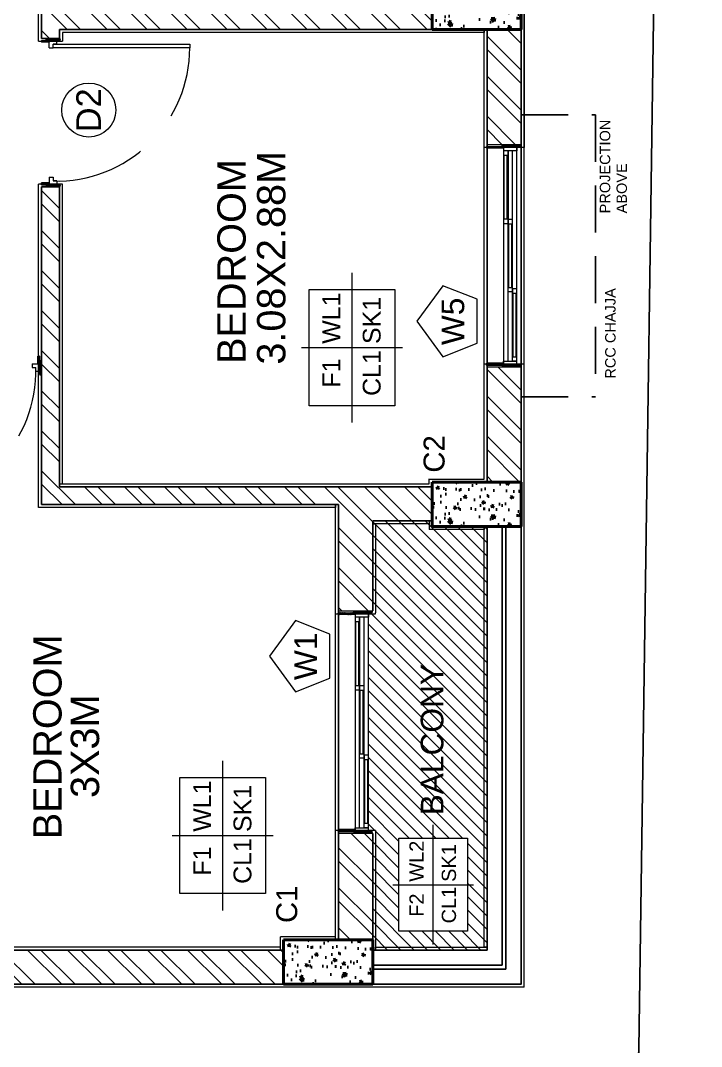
# Model space of a CAD drawing. Header units: metres. Extents: x 15463 to 32022, y 1223 to 33962.
# Drawn here: x 29502.24 to 29506.82, y 4099.91 to 4106.82 of the extents above; entities that cross this region are included whole.
import ezdxf

# ---------------------------------------------------------------- set-up
doc = ezdxf.new("R2010")
doc.units = ezdxf.units.M
doc.header["$LTSCALE"] = 0.1
for name, pattern in [('DASHDOTX2', [50.8, 25.4, -12.7, 0, -12.7]), ('DASHED2', [9.525, 6.35, -3.175]), ('HIDDEN2', [4.7625, 3.175, -1.5875])]:
    doc.linetypes.add(name, pattern=pattern)
for name, color, linetype, lineweight in [('CENTERLINE', 251, 'DASHDOTX2', 15), ('COLUMN', 7, 'Continuous', 40), ('DOOR', 7, 'Continuous', 20), ('HATCH', 250, 'Continuous', 13), ('LEVEL', 251, 'Continuous', 13), ('NAMES', 252, 'Continuous', 15), ('PLASTER', 252, 'Continuous', 15)]:
    doc.layers.add(name, color=color, linetype=linetype, lineweight=lineweight)
doc.styles.get("Standard").update_dxf_attribs({"font": 'arial.ttf'})

msp = doc.modelspace()

# ---------------------------------------------------------------- hatches: boundary and pattern name
h = msp.add_hatch()
h.set_pattern_fill('ANSI31', color=256, scale=0.002, angle=90)
h.set_pattern_definition([(135, (29578.6923925, 3905.747725), (-0.00449012806, -0.00449012806), [])])
h.paths.add_polyline_path([(29502.5003, 4105.7095, -1), (29502.5003, 4105.6975), (29502.4093, 4105.6975), (29502.4093, 4105.7095)])
h.paths.add_polyline_path([(29502.4311, 4105.7215), (29502.4311, 4105.7095), (29502.4093, 4105.7095), (29502.3792, 4105.7095), (29502.3792, 4105.7215)])
h.paths.add_polyline_path([(29502.5003, 4106.6927, -1), (29502.5003, 4106.6807), (29502.4093, 4106.6807), (29502.4093, 4106.6927)])
h.paths.add_polyline_path([(29502.4311, 4106.6807), (29502.4311, 4106.6687), (29502.3792, 4106.6687), (29502.3792, 4106.6807)])
h = msp.add_hatch()
h.set_pattern_fill('ANSI31', color=256, scale=0.002, angle=180)
h.set_pattern_definition([(225, (29702.326575, 4180.868247), (0.00449012806, -0.00449012806), [])])
h.paths.add_polyline_path([(29502.3648, 4104.434, 1), (29502.3768, 4104.434), (29502.3768, 4104.525), (29502.3648, 4104.525)])
h.paths.add_polyline_path([(29502.3528, 4104.5032), (29502.3648, 4104.5032), (29502.3648, 4104.525), (29502.3648, 4104.555), (29502.3528, 4104.555)])
h.paths.add_polyline_path([(29501.3816, 4104.434, 1), (29501.3936, 4104.434), (29501.3936, 4104.525), (29501.3816, 4104.525)])
h.paths.add_polyline_path([(29501.3936, 4104.5032), (29501.4056, 4104.5032), (29501.4056, 4104.555), (29501.3936, 4104.555)])
at = {"layer": 'COLUMN'}
h = msp.add_hatch(dxfattribs=at)
h.set_pattern_fill('AR-CONC', color=256, scale=0.001, angle=90)
h.set_pattern_definition([(140, (29523.85359, 4034.67909), (0.0159391, 0.18218467), [0.01905, -0.20955]), (85, (29523.85359, 4034.67909), (-0.19105685, -0.0352434), [0.01524, -0.1676406]), (190.45144, (29523.85492, 4034.69427), (-0.17511775, 0.14694125), [0.01619, -0.17809024]), (136.1842, (29523.80279, 4034.67909), (0.0420423, 0.27107904), [0.028575, -0.314325]), (186.63556, (29523.8063, 4034.70168), (-0.2474261, 0.2374041), [0.024285, -0.2671356]), (81.18415, (29523.8028, 4034.6791), (-0.2474261, 0.2374041), [0.02286, -0.2514597]), (111, (29523.81549, 4034.70449), (0.1022652, 0.1516144), [0.01905, -0.20955]), (56, (29523.81549, 4034.70449), (-0.18418797, 0.06180203), [0.01524, -0.16764]), (161.45145, (29523.82401, 4034.71712), (-0.08192277, 0.2134164), [0.01619, -0.17808994]), (127.5, (29523.85359, 4034.67909), (-0.08455504, 0.003088603), [0, -0.165608, 0, -0.17018, 0, -0.168275]), (97.5, (29523.85359, 4034.67909), (-0.10018057, 0.06681966), [0, -0.097028, 0, -0.161798, 0, -0.064135]), (57.5, (29523.85359, 4034.622445), (0.005728744, 0.135590595), [0, -0.0635, 0, -0.19812, 0, -0.26289]), (47.5, (29523.85359, 4034.59704), (-0.0254265, 0.14812918), [0, -0.08255, 0, -0.131572, 0, -0.18669])])
h.paths.add_polyline_path([(29505.0092, 4107.0552), (29505.0092, 4106.7552), (29505.6092, 4106.7552), (29505.6092, 4107.0552)])
h = msp.add_hatch(dxfattribs=at)
h.set_pattern_fill('AR-CONC', color=256, scale=0.001, angle=90)
h.set_pattern_definition([(140, (29523.85359, 4031.33066), (0.0159391, 0.18218467), [0.01905, -0.20955]), (85, (29523.85359, 4031.33066), (-0.19105685, -0.0352434), [0.01524, -0.1676406]), (190.45144, (29523.85492, 4031.34584), (-0.17511775, 0.14694125), [0.01619, -0.17809024]), (136.1842, (29523.80279, 4031.33066), (0.0420423, 0.27107904), [0.028575, -0.314325]), (186.63556, (29523.8063, 4031.35325), (-0.2474261, 0.2374041), [0.024285, -0.2671356]), (81.18415, (29523.8028, 4031.33066), (-0.2474261, 0.2374041), [0.02286, -0.2514597]), (111, (29523.81549, 4031.35606), (0.1022652, 0.1516144), [0.01905, -0.20955]), (56, (29523.81549, 4031.35606), (-0.18418797, 0.06180203), [0.01524, -0.16764]), (161.45145, (29523.82401, 4031.3687), (-0.08192277, 0.2134164), [0.01619, -0.17808994]), (127.5, (29523.85359, 4031.33066), (-0.08455504, 0.003088603), [0, -0.165608, 0, -0.17018, 0, -0.168275]), (97.5, (29523.85359, 4031.33066), (-0.10018057, 0.06681966), [0, -0.097028, 0, -0.161798, 0, -0.064135]), (57.5, (29523.85359, 4031.27402), (0.005728744, 0.135590595), [0, -0.0635, 0, -0.19812, 0, -0.26289]), (47.5, (29523.85359, 4031.24862), (-0.0254265, 0.14812918), [0, -0.08255, 0, -0.131572, 0, -0.18669])])
h.paths.add_polyline_path([(29505.0092, 4103.7068), (29505.0092, 4103.4068), (29505.6092, 4103.4068), (29505.6092, 4103.7068)])
h = msp.add_hatch(dxfattribs=at)
h.set_pattern_fill('AR-CONC', color=256, scale=0.001, angle=90)
h.set_pattern_definition([(140, (29522.85359, 4028.24909), (0.0159391, 0.18218467), [0.01905, -0.20955]), (85, (29522.85359, 4028.24909), (-0.19105685, -0.0352434), [0.01524, -0.1676406]), (190.45144, (29522.85492, 4028.26427), (-0.17511775, 0.14694125), [0.01619, -0.17809024]), (136.1842, (29522.80279, 4028.24909), (0.0420423, 0.27107904), [0.028575, -0.314325]), (186.63556, (29522.8063, 4028.27168), (-0.2474261, 0.2374041), [0.024285, -0.2671356]), (81.18415, (29522.8028, 4028.2491), (-0.2474261, 0.2374041), [0.02286, -0.2514597]), (111, (29522.81549, 4028.27449), (0.1022652, 0.1516144), [0.01905, -0.20955]), (56, (29522.81549, 4028.27449), (-0.18418797, 0.06180203), [0.01524, -0.16764]), (161.45145, (29522.82401, 4028.28712), (-0.08192277, 0.2134164), [0.01619, -0.17808994]), (127.5, (29522.85359, 4028.24909), (-0.08455504, 0.003088603), [0, -0.165608, 0, -0.17018, 0, -0.168275]), (97.5, (29522.85359, 4028.24909), (-0.10018057, 0.06681966), [0, -0.097028, 0, -0.161798, 0, -0.064135]), (57.5, (29522.85359, 4028.192445), (0.005728744, 0.135590595), [0, -0.0635, 0, -0.19812, 0, -0.26289]), (47.5, (29522.85359, 4028.16704), (-0.0254265, 0.14812918), [0, -0.08255, 0, -0.131572, 0, -0.18669])])
h.paths.add_polyline_path([(29504.6092, 4100.6252), (29504.0092, 4100.6252), (29504.0092, 4100.3252), (29504.6092, 4100.3252)])
at = {"layer": 'DOOR'}
h = msp.add_hatch(dxfattribs=at)
h.set_pattern_fill('ANSI31', color=256, scale=0.001, angle=90)
h.set_pattern_definition([(135, (29584.855609, 3943.5580482), (-0.00224506403, -0.00224506403), [])])
h.paths.add_polyline_path([(29505.6021, 4104.4952, -1), (29505.6021, 4104.4832), (29505.4816, 4104.4832), (29505.4816, 4104.4952)])
h.paths.add_polyline_path([(29505.4908, 4104.5072), (29505.4908, 4104.4952), (29505.3794, 4104.4952, -1), (29505.3794, 4104.5072)])
h.paths.add_polyline_path([(29505.6021, 4105.9789, -1), (29505.6021, 4105.9669), (29505.4816, 4105.9669), (29505.4816, 4105.9789)])
h.paths.add_polyline_path([(29505.4908, 4105.9669), (29505.4908, 4105.9549), (29505.3794, 4105.9549, -1), (29505.3794, 4105.9669)])
h = msp.add_hatch(dxfattribs=at)
h.set_pattern_fill('ANSI31', color=256, scale=0.001, angle=90)
h.set_pattern_definition([(135, (29583.855609, 3940.4172617), (-0.00224506403, -0.00224506403), [])])
h.paths.add_polyline_path([(29504.6021, 4101.3544, -1), (29504.6021, 4101.3424), (29504.4816, 4101.3424), (29504.4816, 4101.3544)])
h.paths.add_polyline_path([(29504.4908, 4101.3664), (29504.4908, 4101.3544), (29504.3794, 4101.3544, -1), (29504.3794, 4101.3664)])
h.paths.add_polyline_path([(29504.6021, 4102.8381, -1), (29504.6021, 4102.8261), (29504.4816, 4102.8261), (29504.4816, 4102.8381)])
h.paths.add_polyline_path([(29504.4908, 4102.8261), (29504.4908, 4102.8141), (29504.3794, 4102.8141, -1), (29504.3794, 4102.8261)])
at = {"layer": 'HATCH'}
h = msp.add_hatch(dxfattribs=at)
h.set_pattern_fill('ANSI32', color=256, scale=0.02, angle=90)
h.set_pattern_definition([(135, (29569.4144, 3572.19952), (-0.13470384, -0.13470384), []), (135, (29569.4144, 3572.28933), (-0.13470384, -0.13470384), [])])
h.paths.add_polyline_path([(29495.1129, 4107.7806), (29495.1129, 4107.5506), (29499.4592, 4107.5506), (29499.4592, 4107.7806)])
h.paths.add_polyline_path([(29499.8292, 4107.5506), (29499.8292, 4100.6252), (29500.0592, 4100.6252), (29500.0592, 4102.7552), (29500.3592, 4102.7552), (29500.3592, 4102.9852), (29500.0592, 4102.9852), (29500.0592, 4104.3252), (29500.3592, 4104.3252), (29500.3592, 4104.5552), (29500.0592, 4104.5552), (29500.0592, 4106.7552), (29500.42, 4106.7552), (29501.2592, 4106.755), (29501.2592, 4106.6855), (29501.3792, 4106.6855), (29501.3792, 4106.875), (29500.0592, 4106.8752), (29500.0592, 4107.5506)])
h.paths.add_polyline_path([(29501.2592, 4105.8855), (29501.2592, 4104.555), (29500.9592, 4104.5551), (29500.9592, 4104.3251), (29501.1492, 4104.3251), (29501.1492, 4102.9852), (29500.9592, 4102.9852), (29500.9592, 4102.7552), (29501.2592, 4102.7552), (29501.2594, 4102.6849), (29501.3792, 4102.6849), (29501.3792, 4105.8855), (29501.2664, 4105.8855)], flags=17)
h.paths.add_polyline_path([(29502.4992, 4103.6752), (29502.4992, 4105.6951), (29502.3792, 4105.6951), (29502.3792, 4103.5552), (29504.3792, 4103.5552), (29504.3792, 4102.8402), (29504.6092, 4102.8402), (29504.6092, 4103.4452), (29505.0092, 4103.4452), (29505.0092, 4103.6752)])
h.paths.add_polyline_path([(29505.3792, 4104.481), (29505.3792, 4103.7068), (29505.6092, 4103.7068), (29505.6092, 4104.481)])
h.paths.add_polyline_path([(29505.3792, 4106.7552), (29505.3792, 4105.981), (29505.6092, 4105.981), (29505.6092, 4106.7552)])
h.paths.add_polyline_path([(29502.4992, 4106.8752), (29502.4992, 4107.2752), (29502.4992, 4107.3724), (29502.3792, 4107.3724), (29502.3792, 4106.7552), (29502.3792, 4106.6951), (29502.4992, 4106.6951), (29502.4992, 4106.7251), (29502.4992, 4106.7552), (29502.5432, 4106.7552), (29505.0092, 4106.7552), (29505.0092, 4106.8752)])
h.paths.add_polyline_path([(29505.3792, 4107.5942), (29505.3792, 4107.0552), (29505.6092, 4107.0552), (29505.6092, 4107.5942)])
h.paths.add_polyline_path([(29505.3792, 4109.3652), (29504.6092, 4109.3652), (29504.6092, 4109.8878), (29504.3792, 4109.8878), (29504.3792, 4109.2552), (29502.3792, 4109.2552), (29502.3792, 4108.3724), (29502.4992, 4108.3724), (29502.4992, 4109.1352), (29504.3792, 4109.1352), (29505.3792, 4109.1352), (29505.3792, 4108.5963), (29505.6092, 4108.5963), (29505.6092, 4109.2552), (29505.6092, 4109.3652)])
h.paths.add_polyline_path([(29504.3792, 4101.3402), (29504.3792, 4100.6252), (29504.6092, 4100.6252), (29504.6092, 4101.3402)])
h.paths.add_polyline_path([(29501.3792, 4100.5552), (29501.3792, 4101.8849), (29501.2664, 4101.8849), (29501.2592, 4100.5552), (29500.4292, 4100.5552), (29500.4292, 4100.3252), (29504.0092, 4100.3252), (29504.0092, 4100.5552)])
h.paths.add_polyline_path([(29499.8292, 4110.5106), (29499.8292, 4107.8506), (29500.0592, 4107.8506), (29500.0592, 4110.5106)])
h.paths.add_polyline_path([(29499.8292, 4111.6554), (29499.8292, 4111.1106), (29500.0592, 4111.1106), (29500.0592, 4111.6554)])
h.paths.add_polyline_path([(29504.6092, 4112.9852), (29504.6092, 4112.7555), (29505.6092, 4112.7555), (29505.6092, 4112.9852)])
h.paths.add_polyline_path([(29502.4992, 4116.6055), (29502.4992, 4117.3683), (29502.3792, 4117.3683), (29502.3792, 4116.4855), (29504.3792, 4116.4855), (29504.3792, 4115.8529), (29504.6092, 4115.8529), (29504.6092, 4116.3755), (29505.0092, 4116.3755), (29505.0092, 4116.6055), (29504.3792, 4116.6055)])
h.paths.add_polyline_path([(29504.3792, 4113.6529), (29504.3792, 4113.0203), (29504.6092, 4113.0203), (29504.6092, 4113.6529)])
h.paths.add_polyline_path([(29504.3792, 4112.7203), (29504.3792, 4112.0878), (29504.6092, 4112.0878), (29504.6092, 4112.7203)])
h.paths.add_polyline_path([(29499.8292, 4112.9854), (29499.8292, 4112.7554), (29500.0592, 4112.7554), (29504.0092, 4112.7552), (29504.0092, 4112.9855)])
h.paths.add_polyline_path([(29499.8292, 4118.4207), (29499.8292, 4115.232), (29500.0592, 4115.232), (29500.0592, 4118.4207)])
h.paths.add_polyline_path([(29499.8292, 4114.632), (29499.8292, 4114.0854), (29500.0592, 4114.0854), (29500.0592, 4114.632)])
at = {"layer": 'LEVEL'}
h = msp.add_hatch(dxfattribs=at)
h.set_pattern_fill('ANSI31', color=256, scale=0.02, angle=90)
h.set_pattern_definition([(135, (29569.414394, 3572.19952), (-0.0449012806, -0.0449012806), [])])
h.paths.add_polyline_path([(29488.2785, 4112.7406), (29488.2785, 4109.3807), (29488.6485, 4109.3807), (29489.0485, 4109.3807), (29489.0485, 4109.9098), (29489.0769, 4109.9098), (29489.0769, 4112.0816), (29489.0643, 4112.0816), (29489.0555, 4112.0816, -1), (29489.0555, 4112.0936), (29489.0485, 4112.0957), (29489.0485, 4112.7406)])
h.paths.add_polyline_path([(29488.8582, 4110.274), (29488.8582, 4109.6478), (29488.3966, 4109.6478), (29488.3966, 4110.274)], flags=16)
h.paths.add_polyline_path([(29488.2785, 4116.3606), (29488.2785, 4113.0007), (29489.0485, 4113.0007), (29489.0485, 4113.0207), (29489.0485, 4113.6456), (29489.0555, 4113.6478, -1), (29489.0555, 4113.6598), (29489.0769, 4113.6598), (29489.0769, 4115.8315), (29489.0555, 4115.8315, -1), (29489.0555, 4115.8435), (29489.0485, 4115.8456), (29489.0485, 4116.3606)])
h.paths.add_polyline_path([(29488.8526, 4113.934), (29488.8526, 4113.3077), (29488.391, 4113.3077), (29488.391, 4113.934)], flags=16)
h.paths.add_polyline_path([(29505.0092, 4103.4068), (29505.0092, 4103.4452), (29504.6092, 4103.4452), (29504.6092, 4102.8402), (29504.6021, 4102.8381, -1), (29504.6021, 4102.8261), (29504.5808, 4102.8261), (29504.5808, 4102.7961), (29504.5808, 4101.3544), (29504.6021, 4101.3544, -1), (29504.6021, 4101.3424), (29504.6092, 4101.3402), (29504.6092, 4100.5552), (29505.3792, 4100.5552), (29505.3792, 4103.4068)])
h.paths.add_polyline_path([(29505.2472, 4101.3086), (29505.2472, 4100.6823), (29504.7856, 4100.6823), (29504.7856, 4101.3086)], flags=16)
h.paths.add_polyline_path([(29504.6092, 4112.7555), (29504.6092, 4112.7203), (29504.6092, 4112.0878), (29504.6021, 4112.0856, -1), (29504.6021, 4112.0736), (29504.5808, 4112.0736), (29504.5808, 4109.9019), (29504.6021, 4109.9019, -0.414214), (29504.6081, 4109.8959), (29504.6092, 4109.9603), (29504.6092, 4109.3652), (29505.3792, 4109.3652), (29505.3792, 4112.7555)])
h.paths.add_polyline_path([(29505.2419, 4110.1777), (29505.2419, 4109.5514), (29504.7803, 4109.5514), (29504.7803, 4110.1777)], flags=16)
h.paths.add_polyline_path([(29505.0092, 4116.3755), (29504.6092, 4116.3755), (29504.6092, 4115.8529), (29504.6021, 4115.8508, -1), (29504.6021, 4115.8388), (29504.5808, 4115.8388), (29504.5808, 4113.667), (29504.6021, 4113.667, -1), (29504.6021, 4113.655), (29504.6092, 4113.6529), (29504.6092, 4112.9852), (29505.3792, 4112.9852), (29505.3792, 4116.3755)])
h.paths.add_polyline_path([(29505.253, 4113.8679), (29505.253, 4113.2416), (29504.7914, 4113.2416), (29504.7914, 4113.8679)], flags=16)
h.paths.add_polyline_path([(29504.6092, 4125.1855), (29504.6092, 4125.1155), (29504.6092, 4124.4005), (29504.6021, 4124.3983, -1), (29504.6021, 4124.3863), (29504.5808, 4124.3863), (29504.5808, 4122.9146), (29504.5934, 4122.9146), (29504.6021, 4122.9146, -1), (29504.6021, 4122.9026), (29504.6092, 4122.9005), (29504.6092, 4122.2955), (29505.0092, 4122.2955), (29505.0092, 4122.3356), (29505.3792, 4122.3356), (29505.3792, 4125.1855)])
h.paths.add_polyline_path([(29505.2257, 4123.1029), (29505.2257, 4122.4766), (29504.7641, 4122.4766), (29504.7641, 4123.1029)], flags=16)
h.paths.add_polyline_path([(29505.1754, 4122.7839), (29505.1754, 4123.0876), (29505.0263, 4123.0876), (29505.0263, 4122.7839)], flags=8)
h.paths.add_polyline_path([(29505.1754, 4122.5044), (29505.1754, 4122.8006), (29505.0263, 4122.8006), (29505.0263, 4122.5044)], flags=8)
h.paths.add_polyline_path([(29504.9556, 4122.7858), (29504.9556, 4123.1103), (29504.8108, 4123.1103), (29504.8108, 4122.7858)], flags=24)
h.paths.add_polyline_path([(29504.9556, 4122.5498), (29504.9556, 4122.7549), (29504.8108, 4122.7549), (29504.8108, 4122.5498)], flags=8)
h.paths.add_polyline_path([(29505.1278, 4123.2047), (29505.1278, 4124.3039), (29504.8906, 4124.3039), (29504.8906, 4123.2047)], flags=24)

# ---------------------------------------------------------------- linework, layer by layer
for p, q in [((29505.6092, 4107.5942), (29505.6092, 4105.981)), ((29502.3792, 4106.7552), (29502.3792, 4107.3724)), ((29502.3792, 4106.6951), (29502.3792, 4106.7552)), ((29502.3792, 4106.7552), (29502.3792, 4106.6951)), ((29505.3792, 4106.7552), (29502.4992, 4106.7552)), ((29502.4992, 4106.7552), (29502.4992, 4106.6951)), ((29502.4992, 4106.7251), (29502.4992, 4106.7552)), ((29502.4992, 4106.7552), (29502.5432, 4106.7552)), ((29502.4992, 4106.7251), (29502.4992, 4106.6951)), ((29505.3792, 4106.7552), (29505.3792, 4103.7068)), ((29502.4992, 4106.6951), (29502.3792, 4106.6951)), ((29502.3792, 4103.5552), (29502.3792, 4105.6951)), ((29502.3792, 4105.6951), (29502.3792, 4103.5552)), ((29502.4992, 4105.6951), (29502.3792, 4105.6951)), ((29502.4992, 4105.6951), (29502.4992, 4103.6752)), ((29505.6092, 4104.481), (29505.6092, 4100.3252)), ((29505.6092, 4104.281), (29505.6092, 4104.481)), ((29502.4992, 4103.6752), (29505.0092, 4103.6752)), ((29505.0408, 4103.6752), (29505.0422, 4103.6752)), ((29502.3792, 4103.5552), (29504.3792, 4103.5552)), ((29504.3792, 4100.6252), (29504.3792, 4103.5552)), ((29504.6092, 4103.4452), (29505.0092, 4103.4452)), ((29504.6092, 4102.8402), (29504.6092, 4103.4452)), ((29505.1182, 4103.4452), (29505.1414, 4103.4452)), ((29505.3792, 4100.5552), (29505.3792, 4103.4068)), ((29505.3792, 4103.4068), (29505.6092, 4103.4068)), ((29505.4817, 4103.4068), (29505.5067, 4103.4068)), ((29505.4817, 4103.4068), (29505.4817, 4100.4527)), ((29505.5067, 4103.4068), (29505.5067, 4100.4277)), ((29504.6092, 4100.3252), (29504.6092, 4101.3402)), ((29504.0092, 4100.5552), (29501.3792, 4100.5552)), ((29505.3792, 4100.5552), (29504.6092, 4100.5552)), ((29504.6092, 4100.4277), (29504.6092, 4100.4527)), ((29504.6092, 4100.4527), (29505.4817, 4100.4527)), ((29504.6092, 4100.4277), (29505.5067, 4100.4277)), ((29504.6092, 4100.3252), (29499.8292, 4100.3252)), ((29505.6092, 4100.3252), (29504.6092, 4100.3252))]:
    msp.add_line(p, q)
at = {"linetype": 'HIDDEN2'}
for p, q in [((29505.6092, 4106.181), (29506.1092, 4106.181)), ((29506.1092, 4106.181), (29506.1092, 4104.281)), ((29505.6092, 4104.281), (29506.1092, 4104.281))]:
    msp.add_line(p, q, dxfattribs=at)
at = {"color": 2, "true_color": 0xf1eb1f}
msp.add_lwpolyline([(29488.0065, 4129.4936), (29501.059, 4134.2288, -0.410228), (29506.8239, 4129.5136), (29506.4027, 4099.8888, -0.344431), (29504.0418, 4096.9551), (29484.542, 4096.489), (29488.0065, 4129.4936)], format="xyb", dxfattribs=at)
at = {"color": 9, "true_color": 0xd19cc7}
msp.add_lwpolyline([(29501.059, 4134.2288, -0.410228), (29506.8239, 4129.5136), (29506.4027, 4099.8888, -0.33266), (29504.0418, 4096.9551)], format="xyb", dxfattribs=at)
at = {"color": 2, "true_color": 0xf1eb1f}
msp.add_lwpolyline([(29488.0485, 4122.3356), (29492.5085, 4122.3356), (29492.5085, 4119.9503), (29493.8292, 4119.9503), (29493.8292, 4117.01), (29498.0592, 4117.021), (29498.0592, 4114.862), (29499.8292, 4114.862), (29499.8292, 4125.4156), (29505.6092, 4125.4155), (29505.6092, 4100.3252), (29499.8292, 4100.3252), (29499.8292, 4107.5506), (29493.8292, 4107.5506), (29493.8292, 4105.7712), (29492.5085, 4105.7712), (29492.5085, 4103.4068), (29488.0485, 4103.4068), (29488.0485, 4122.3356)], dxfattribs=at)
at = {"layer": 'COLUMN'}
for p, q in [((29505.0092, 4107.0552), (29505.0092, 4106.7552)), ((29505.6092, 4106.7552), (29505.6092, 4107.0552)), ((29505.0092, 4106.7552), (29505.6092, 4106.7552)), ((29505.0092, 4103.7068), (29505.0092, 4103.4068)), ((29505.6092, 4103.7068), (29505.0092, 4103.7068)), ((29505.6092, 4103.4068), (29505.6092, 4103.7068)), ((29505.0092, 4103.4068), (29505.6092, 4103.4068)), ((29504.0092, 4100.6252), (29504.0092, 4100.3252)), ((29504.6092, 4100.6252), (29504.0092, 4100.6252)), ((29504.6092, 4100.3252), (29504.6092, 4100.6252)), ((29504.0092, 4100.3252), (29504.6092, 4100.3252))]:
    msp.add_line(p, q, dxfattribs=at)
at = {"layer": 'DOOR'}
for p, q in [((29502.3792, 4106.6807), (29502.5003, 4106.6807)), ((29502.3792, 4106.6807), (29502.3792, 4106.6687)), ((29502.4311, 4106.6687), (29502.3792, 4106.6687)), ((29502.4093, 4106.6927), (29502.5003, 4106.6927)), ((29502.4093, 4106.6807), (29502.4093, 4106.6927)), ((29502.4311, 4106.6307), (29502.4311, 4106.6807)), ((29502.4311, 4106.6807), (29502.4311, 4106.6687)), ((29502.4561, 4106.6307), (29502.4561, 4106.6557)), ((29502.4811, 4106.6557), (29502.4561, 4106.6557)), ((29502.4561, 4106.6557), (29503.3771, 4106.6557)), ((29502.4811, 4106.6557), (29502.4811, 4106.6807)), ((29503.3771, 4106.6557), (29503.3771, 4106.6307)), ((29502.4311, 4106.6307), (29502.4561, 4106.6307)), ((29503.3771, 4106.6307), (29502.4561, 4106.6307)), ((29505.3792, 4105.981), (29505.6092, 4105.981)), ((29505.3794, 4105.9669), (29505.6021, 4105.9669)), ((29505.4908, 4105.9549), (29505.3794, 4105.9549)), ((29505.4816, 4105.9789), (29505.6021, 4105.9789)), ((29505.4816, 4105.9669), (29505.4816, 4105.9789)), ((29505.4908, 4105.9669), (29505.4908, 4104.4952)), ((29505.5034, 4105.9669), (29505.5934, 4105.9669)), ((29505.5808, 4104.4952), (29505.5808, 4105.9669)), ((29505.5808, 4105.9669), (29505.5808, 4105.9369)), ((29505.5808, 4105.9369), (29505.4908, 4105.9369)), ((29505.4908, 4105.9369), (29505.4908, 4105.8969)), ((29505.4908, 4105.8969), (29505.4958, 4105.8969)), ((29505.4958, 4105.4763), (29505.4958, 4105.9057)), ((29505.5158, 4105.9057), (29505.4958, 4105.9057)), ((29505.5158, 4105.4763), (29505.5158, 4105.9057)), ((29505.5158, 4105.8969), (29505.5208, 4105.8969)), ((29505.5208, 4104.5202), (29505.5208, 4105.9369)), ((29505.5208, 4105.9369), (29505.5208, 4105.4369)), ((29505.5508, 4104.5202), (29505.5508, 4105.9369)), ((29502.4311, 4105.7595), (29502.4311, 4105.7095)), ((29502.4311, 4105.7595), (29502.4561, 4105.7595)), ((29502.4561, 4105.7595), (29502.4561, 4105.7345)), ((29502.4311, 4105.7215), (29502.3792, 4105.7215)), ((29502.3792, 4105.7095), (29502.3792, 4105.7215)), ((29502.3792, 4105.7095), (29502.5003, 4105.7095)), ((29502.4093, 4105.7095), (29502.4093, 4105.6975)), ((29502.4093, 4105.6975), (29502.5003, 4105.6975)), ((29502.4311, 4105.7095), (29502.4311, 4105.7215)), ((29502.4811, 4105.7345), (29502.4561, 4105.7345)), ((29502.4811, 4105.7345), (29502.4811, 4105.7095)), ((29505.4908, 4105.4891), (29505.4958, 4105.4891)), ((29505.4908, 4105.4891), (29505.4908, 4105.4491)), ((29505.5158, 4105.4763), (29505.4958, 4105.4763)), ((29505.5158, 4105.4891), (29505.5208, 4105.4891)), ((29505.5508, 4105.4753), (29505.5208, 4105.4753)), ((29505.5508, 4105.0202), (29505.5508, 4105.5202)), ((29505.4908, 4105.4491), (29505.5208, 4105.4491)), ((29505.5208, 4105.4353), (29505.5258, 4105.4353)), ((29505.5258, 4105.0147), (29505.5258, 4105.4441)), ((29505.5458, 4105.4441), (29505.5258, 4105.4441)), ((29505.5458, 4105.0147), (29505.5458, 4105.4441)), ((29505.5458, 4105.4353), (29505.5508, 4105.4353)), ((29505.5208, 4104.9875), (29505.5208, 4105.0275)), ((29505.5208, 4105.0275), (29505.5258, 4105.0275)), ((29505.5508, 4104.9875), (29505.5208, 4104.9875)), ((29505.5458, 4105.0147), (29505.5258, 4105.0147)), ((29505.5458, 4105.0275), (29505.5508, 4105.0275)), ((29505.5808, 4105.0079), (29505.5508, 4105.0079)), ((29505.5508, 4105.0079), (29505.5508, 4104.9879)), ((29505.5508, 4105.0079), (29505.5508, 4104.9679)), ((29505.5558, 4104.5474), (29505.5558, 4104.9768)), ((29505.5758, 4104.9768), (29505.5558, 4104.9768)), ((29505.5758, 4104.5474), (29505.5758, 4104.9768)), ((29505.5808, 4104.5202), (29505.5808, 4105.0202)), ((29505.5508, 4104.9679), (29505.5558, 4104.9679)), ((29505.5758, 4104.9679), (29505.5808, 4104.9679)), ((29505.5808, 4104.5202), (29505.5808, 4104.5702)), ((29502.3148, 4104.5032), (29502.3648, 4104.5032)), ((29502.3148, 4104.5032), (29502.3148, 4104.4782)), ((29502.3528, 4104.5032), (29502.3528, 4104.555)), ((29502.3648, 4104.555), (29502.3528, 4104.555)), ((29502.3648, 4104.5032), (29502.3528, 4104.5032)), ((29502.3648, 4104.555), (29502.3648, 4104.434)), ((29502.3648, 4104.525), (29502.3768, 4104.525)), ((29502.3768, 4104.525), (29502.3768, 4104.434)), ((29502.3792, 4104.405), (29502.3792, 4104.555)), ((29505.4908, 4104.5072), (29505.3794, 4104.5072)), ((29505.3794, 4104.4952), (29505.6021, 4104.4952)), ((29505.4816, 4104.4952), (29505.4816, 4104.4832)), ((29505.4908, 4104.4952), (29505.4908, 4104.5202)), ((29505.4908, 4104.5202), (29505.5808, 4104.5202)), ((29505.4908, 4104.5202), (29505.5208, 4104.5202)), ((29505.4908, 4104.4952), (29505.5808, 4104.4952)), ((29505.5508, 4104.5202), (29505.5508, 4104.5602)), ((29505.5508, 4104.5602), (29505.5558, 4104.5602)), ((29505.5508, 4104.5202), (29505.5508, 4104.5402)), ((29505.5808, 4104.5202), (29505.5508, 4104.5202)), ((29505.5758, 4104.5474), (29505.5558, 4104.5474)), ((29505.5758, 4104.5602), (29505.5808, 4104.5602)), ((29502.3148, 4104.4782), (29502.3398, 4104.4782)), ((29502.3398, 4104.4532), (29502.3398, 4104.4782)), ((29502.3398, 4104.4532), (29502.3648, 4104.4532)), ((29505.6092, 4104.481), (29505.3792, 4104.481)), ((29505.4816, 4104.4832), (29505.6021, 4104.4832)), ((29504.3792, 4102.8402), (29504.6092, 4102.8402)), ((29504.4816, 4102.8381), (29504.6021, 4102.8381)), ((29504.4816, 4102.8261), (29504.4816, 4102.8381)), ((29504.3794, 4102.8261), (29504.6021, 4102.8261)), ((29504.4908, 4102.8141), (29504.3794, 4102.8141)), ((29504.4908, 4102.8261), (29504.4908, 4101.3544)), ((29504.5808, 4102.7961), (29504.4908, 4102.7961)), ((29504.4908, 4102.7961), (29504.4908, 4102.7561)), ((29504.5034, 4102.8261), (29504.5934, 4102.8261)), ((29504.5208, 4101.3794), (29504.5208, 4102.7961)), ((29504.5208, 4102.7961), (29504.5208, 4102.2961)), ((29504.5508, 4101.3794), (29504.5508, 4102.7961)), ((29504.5808, 4101.3544), (29504.5808, 4102.8261)), ((29504.5808, 4102.8261), (29504.5808, 4102.7961)), ((29504.4908, 4102.7561), (29504.4958, 4102.7561)), ((29504.4958, 4102.3355), (29504.4958, 4102.7649)), ((29504.5158, 4102.7649), (29504.4958, 4102.7649)), ((29504.5158, 4102.3355), (29504.5158, 4102.7649)), ((29504.5158, 4102.7561), (29504.5208, 4102.7561)), ((29504.5508, 4101.8794), (29504.5508, 4102.3794)), ((29504.4908, 4102.3483), (29504.4958, 4102.3483)), ((29504.4908, 4102.3483), (29504.4908, 4102.3083)), ((29504.4908, 4102.3083), (29504.5208, 4102.3083)), ((29504.5158, 4102.3355), (29504.4958, 4102.3355)), ((29504.5158, 4102.3483), (29504.5208, 4102.3483)), ((29504.5508, 4102.3345), (29504.5208, 4102.3345)), ((29504.5208, 4102.2945), (29504.5258, 4102.2945)), ((29504.5258, 4101.8739), (29504.5258, 4102.3033)), ((29504.5458, 4102.3033), (29504.5258, 4102.3033)), ((29504.5458, 4101.8739), (29504.5458, 4102.3033)), ((29504.5458, 4102.2945), (29504.5508, 4102.2945)), ((29504.5208, 4101.8467), (29504.5208, 4101.8867)), ((29504.5208, 4101.8867), (29504.5258, 4101.8867)), ((29504.5458, 4101.8739), (29504.5258, 4101.8739)), ((29504.5458, 4101.8867), (29504.5508, 4101.8867)), ((29504.5808, 4101.3794), (29504.5808, 4101.8794)), ((29504.5508, 4101.8467), (29504.5208, 4101.8467)), ((29504.5808, 4101.8671), (29504.5508, 4101.8671)), ((29504.5508, 4101.8671), (29504.5508, 4101.8471)), ((29504.5508, 4101.8671), (29504.5508, 4101.8271)), ((29504.5508, 4101.8271), (29504.5558, 4101.8271)), ((29504.5558, 4101.4066), (29504.5558, 4101.836)), ((29504.5758, 4101.836), (29504.5558, 4101.836)), ((29504.5758, 4101.4066), (29504.5758, 4101.836)), ((29504.5758, 4101.8271), (29504.5808, 4101.8271)), ((29504.5508, 4101.3794), (29504.5508, 4101.4194)), ((29504.5508, 4101.4194), (29504.5558, 4101.4194)), ((29504.5508, 4101.3794), (29504.5508, 4101.3994)), ((29504.5758, 4101.4066), (29504.5558, 4101.4066)), ((29504.5758, 4101.4194), (29504.5808, 4101.4194)), ((29504.5808, 4101.3794), (29504.5808, 4101.4294)), ((29504.6092, 4101.3402), (29504.3792, 4101.3402)), ((29504.4908, 4101.3664), (29504.3794, 4101.3664)), ((29504.3794, 4101.3544), (29504.6021, 4101.3544)), ((29504.4816, 4101.3544), (29504.4816, 4101.3424)), ((29504.4816, 4101.3424), (29504.6021, 4101.3424)), ((29504.4908, 4101.3544), (29504.4908, 4101.3794)), ((29504.4908, 4101.3794), (29504.5808, 4101.3794)), ((29504.4908, 4101.3794), (29504.5208, 4101.3794)), ((29504.4908, 4101.3544), (29504.5808, 4101.3544)), ((29504.5808, 4101.3794), (29504.5508, 4101.3794))]:
    msp.add_line(p, q, dxfattribs=at)
for centre, start, end in [((29502.5003, 4106.6867), 270, 90), ((29505.3794, 4105.9609), 90, 270), ((29505.6021, 4105.9729), 270, 90), ((29502.5003, 4105.7035), 270, 90), ((29505.3794, 4104.5012), 90, 270), ((29505.6021, 4104.4892), 270, 90), ((29502.3708, 4104.434), 180, 0), ((29504.6021, 4102.8321), 270, 90), ((29504.3794, 4102.8201), 90, 270), ((29504.3794, 4101.3604), 90, 270), ((29504.6021, 4101.3484), 270, 90)]:
    msp.add_arc(centre, 0.006, start, end, dxfattribs=at)
at = {"layer": 'DOOR', "linetype": 'DASHED2'}
for centre, start, end in [((29502.4805, 4106.6307), 268.4389, 0), ((29501.4436, 4104.4538), 270, 1.5611)]:
    msp.add_arc(centre, 0.8966, start, end, dxfattribs=at)
at = {"layer": 'LEVEL'}
for points in [[(29504.9066, 4104.7896), (29505.0808, 4104.5499), (29505.3121, 4104.6414), (29505.3121, 4104.9377), (29505.0808, 4105.0293)], [(29503.9152, 4102.5339), (29504.0893, 4102.2943), (29504.3207, 4102.3858), (29504.3207, 4102.6821), (29504.0893, 4102.7736)]]:
    msp.add_lwpolyline(points, close=True, dxfattribs=at)
msp.add_circle((29502.6972, 4106.2121), 0.1822, dxfattribs=at)
at = {"layer": 'NAMES'}
for p, q in [((29504.47, 4104.109), (29504.47, 4105.1166)), ((29504.1298, 4104.6128), (29504.8101, 4104.6128)), ((29503.5997, 4100.8228), (29503.5997, 4101.8305)), ((29505.0164, 4100.5924), (29505.0164, 4101.3985)), ((29503.2595, 4101.3267), (29503.9399, 4101.3267)), ((29504.7443, 4100.9954), (29505.2885, 4100.9954))]:
    msp.add_line(p, q, dxfattribs=at)
for points in [[(29504.1814, 4104.2214), (29504.1814, 4105.0042), (29504.7585, 4105.0042), (29504.7585, 4104.2214)], [(29503.3112, 4100.9352), (29503.3112, 4101.7181), (29503.8882, 4101.7181), (29503.8882, 4100.9352)], [(29504.7856, 4100.6823), (29504.7856, 4101.3086), (29505.2472, 4101.3086), (29505.2472, 4100.6823)]]:
    msp.add_lwpolyline(points, close=True, dxfattribs=at)
at = {"layer": 'PLASTER'}
for p, q in [((29505.6292, 4100.3052), (29505.6292, 4125.4355)), ((29505.6292, 4107.5942), (29505.6292, 4105.961)), ((29502.3592, 4106.6751), (29502.3592, 4107.3924)), ((29505.3592, 4106.7352), (29502.5192, 4106.7352)), ((29502.5192, 4106.7352), (29502.5192, 4106.6751)), ((29505.3592, 4103.7268), (29505.3592, 4106.7552)), ((29505.3592, 4106.7552), (29505.3592, 4106.7352)), ((29502.3592, 4106.6751), (29502.5192, 4106.6751)), ((29505.6292, 4105.961), (29505.3592, 4105.961)), ((29502.3592, 4103.5352), (29502.3592, 4105.714)), ((29502.5192, 4105.714), (29502.3592, 4105.714)), ((29502.5192, 4105.694), (29502.5192, 4105.714)), ((29502.5192, 4103.6952), (29502.5192, 4105.694)), ((29505.6292, 4104.501), (29505.3592, 4104.501)), ((29502.4992, 4103.6752), (29502.4992, 4103.6952)), ((29502.4992, 4103.6952), (29504.9892, 4103.6952)), ((29502.4992, 4103.6952), (29502.5192, 4103.6952)), ((29504.9892, 4103.6952), (29504.9892, 4103.728)), ((29504.9892, 4103.7268), (29505.3592, 4103.7268)), ((29504.3592, 4103.5352), (29502.3592, 4103.5352)), ((29504.3592, 4100.6252), (29504.3592, 4103.5552)), ((29504.3592, 4103.5552), (29504.3592, 4103.5352)), ((29504.9892, 4103.4252), (29504.6092, 4103.4252)), ((29504.6092, 4103.4252), (29504.6292, 4103.4252)), ((29504.6292, 4103.4252), (29504.6292, 4102.8255)), ((29505.0092, 4103.4452), (29504.9892, 4103.4452)), ((29504.9892, 4103.4452), (29504.9892, 4103.3868)), ((29504.9892, 4103.4452), (29504.9892, 4103.4252)), ((29505.3592, 4100.5752), (29505.3592, 4103.4068)), ((29505.3592, 4103.4068), (29505.3592, 4103.3868)), ((29505.3592, 4103.3868), (29504.9892, 4103.3868)), ((29504.3592, 4102.8202), (29504.6292, 4102.8202)), ((29504.6292, 4102.8202), (29504.6292, 4102.8255)), ((29504.6292, 4101.3602), (29504.3592, 4101.3602)), ((29504.6292, 4101.3602), (29504.6292, 4100.5552)), ((29504.3592, 4100.6452), (29503.9892, 4100.6452)), ((29503.9892, 4100.5552), (29503.9892, 4100.6452)), ((29504.3592, 4100.6252), (29504.3592, 4100.6452)), ((29503.9892, 4100.5752), (29501.3992, 4100.5752)), ((29503.9892, 4100.5552), (29503.9892, 4100.5752)), ((29504.6292, 4100.5552), (29504.6292, 4100.5752)), ((29504.6292, 4100.5752), (29504.6492, 4100.5752)), ((29504.6492, 4100.5752), (29505.3792, 4100.5752)), ((29505.3792, 4100.5752), (29505.3592, 4100.5752)), ((29505.6292, 4100.3052), (29505.6292, 4100.3814)), ((29505.6292, 4100.3052), (29499.8092, 4100.3052)), ((29505.6292, 4100.3052), (29505.5185, 4100.3052))]:
    msp.add_line(p, q, dxfattribs=at)

# ---------------------------------------------------------------- texts
for s, height, p in [('PROJECTION ', 0.070093, (29506.2091, 4105.5164)), ('ABOVE', 0.07009, (29506.3217, 4105.5164)), ('RCC CHAJJA', 0.07009, (29506.2451, 4104.4032))]:
    msp.add_text(s, height=height, rotation=90).set_placement(p)
at = {"layer": 'CENTERLINE', "linetype": 'ByBlock'}
for s, p in [('C2', (29505.0934, 4103.7702)), ('C1', (29504.1008, 4100.7375))]:
    msp.add_text(s, height=0.1414, rotation=90, dxfattribs=at).set_placement(p)
at = {"layer": 'LEVEL'}
for s, height, p in [('D2', 0.16552, (29502.7784, 4106.0629)), ('W5', 0.15261, (29505.2256, 4104.6292)), ('W1', 0.15261, (29504.2341, 4102.3736))]:
    msp.add_text(s, height=height, rotation=90, dxfattribs=at).set_placement(p)
at = {"layer": 'NAMES'}
for s, height, p in [('3.08X2.88M', 0.191, (29504.0211, 4104.4978)), ('BEDROOM', 0.191, (29503.7536, 4104.5028)), ('WL1', 0.12022, (29504.3907, 4104.638)), ('SK1', 0.12022, (29504.6625, 4104.6366)), ('CL1', 0.12022, (29504.6625, 4104.2871)), ('F1', 0.12022, (29504.3907, 4104.343)), ('BEDROOM', 0.191, (29502.5135, 4101.3018)), ('BALCONY', 0.1528, (29505.0856, 4101.4623)), ('3X3M', 0.191, (29502.7666, 4101.5796)), ('WL1', 0.12022, (29503.5204, 4101.3519)), ('SK1', 0.12022, (29503.7922, 4101.3504)), ('CL1', 0.12022, (29503.7922, 4101.001)), ('WL2', 0.09617, (29504.953, 4101.0156)), ('SK1', 0.09617, (29505.1704, 4101.0145)), ('F1', 0.12022, (29503.5204, 4101.0569)), ('CL1', 0.09617, (29505.1704, 4100.7349)), ('F2', 0.09617, (29504.953, 4100.7796))]:
    msp.add_text(s, height=height, rotation=90, dxfattribs=at).set_placement(p)

doc.saveas('drawing.dxf')
